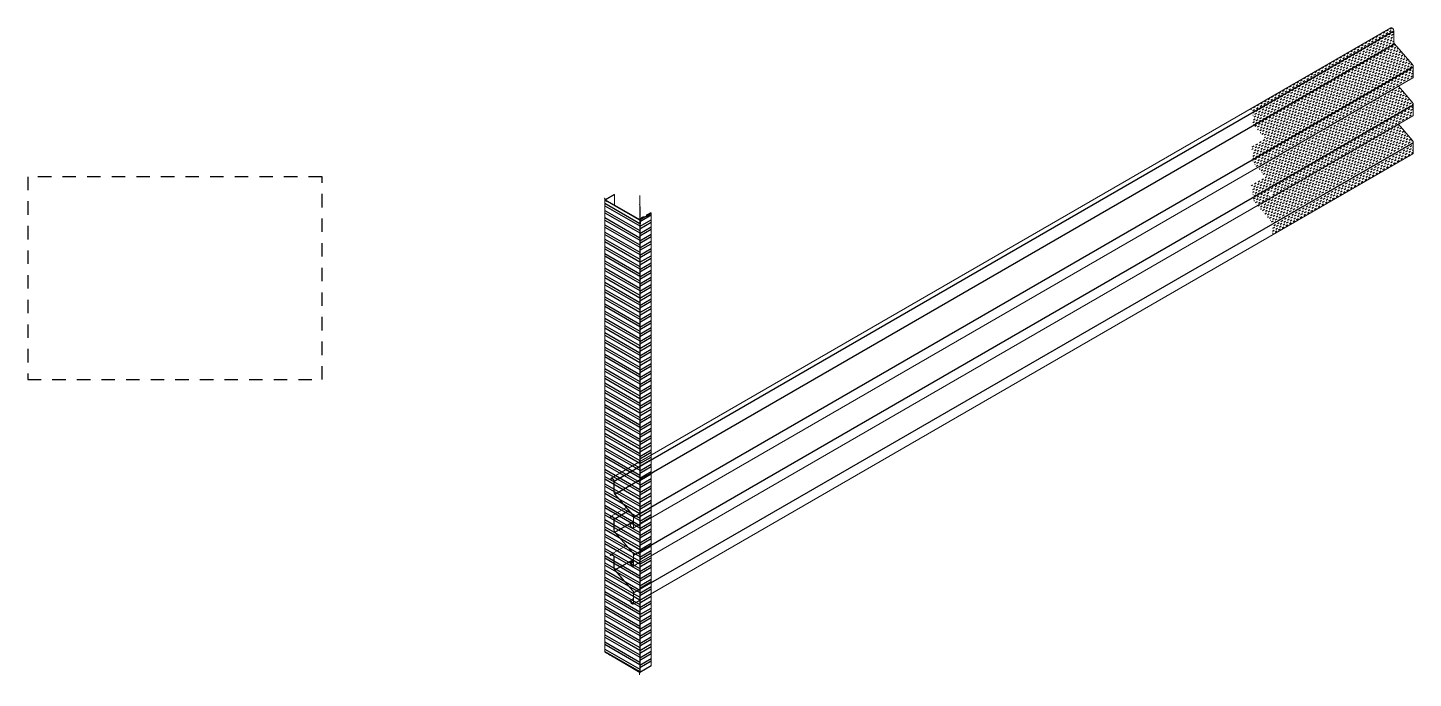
# Model space of a CAD drawing. Header units: millimetres. Extents: x -244126 to 368105, y -173968 to 259060.
# Drawn here: x -76183 to -55317, y 51976 to 61770 of the extents above; entities that cross this region are included whole.
import ezdxf

# ---------------------------------------------------------------- set-up
doc = ezdxf.new("R2010")
doc.units = ezdxf.units.MM
doc.header["$MEASUREMENT"] = 0
doc.linetypes.add('TA_HL_057.00000', pattern=[370.5, 202.35, -168.15])
doc.layers.add('000 - H A T C H', color=8, linetype='Continuous')
doc.layers.add('A03_SUN LOUVER', color=7, linetype='Continuous')
pattern_1 = [(30, (961.9492, 555.3817), (1.14383, 4.26883), [3.125, -3.125])]

# ---------------------------------------------------------------- blocks, each defined once
blk = doc.blocks.new('*U4216')
at = {"layer": '000 - H A T C H'}
h = blk.add_hatch(dxfattribs=at)
h.set_pattern_fill('ANSI32', color=8, scale=25, angle=285)
h.set_pattern_definition([(330, (-171.779, 599.771), (4.6875, 8.11899), []), (330, (-170.635, 595.502), (4.6875, 8.11899), [])])
edge = h.paths.add_edge_path()
edge.add_spline(control_points=[(-16.1, 589.8), (-16.1, -50.5), (-16.1, -91), (-16.5, -91), (-16.8, -90.8), (-42.7, -75.8), (-68.6, -60.9), (-68.6, -20.2), (-68.6, 620.2), (-68.6, 619.9), (-68.3, 619.7), (-42.6, 604.9), (-16.8, 590), (-16.5, 589.8), (-16.1, 589.8)], knot_values=[0, 0, 0, 1, 1, 1.785398, 1.785398, 2.785398, 2.785398, 3.785398, 3.785398, 4.570796, 4.570796, 5.570796, 5.570796, 6.356194, 6.356194, 6.356194], weights=[1, 1, 1, 0.92388, 1, 1, 1, 1, 1, 0.92388, 1, 1, 1, 0.92388, 1], degree=2, periodic=0)
h = blk.add_hatch(dxfattribs=at)
h.set_pattern_fill('ANSI32', color=8, scale=25, angle=345)
h.set_pattern_definition([(30, (-294.92, 599.771), (-4.6875, 8.11899), []), (30, (-290.651, 598.627), (-4.6875, 8.11899), [])])
edge = h.paths.add_edge_path()
edge.add_spline(control_points=[(1.2, 599.8), (1.2, -40.5), (1.2, -81), (1.2, -81.3), (0.8, -81.5), (-7.2, -86.2), (-15.3, -90.8), (-15.6, -91), (-16.1, -91), (-16.1, -50.5), (-16.1, 589.8), (-15.6, 589.8), (-15.3, 590), (-7.2, 594.7), (0.8, 599.3), (1.2, 599.5), (1.2, 599.8)], knot_values=[0, 0, 0, 1, 1, 1.785398, 1.785398, 2.785398, 2.785398, 3.570796, 3.570796, 4.570796, 4.570796, 5.356194, 5.356194, 6.356194, 6.356194, 7.141593, 7.141593, 7.141593], weights=[1, 1, 1, 0.92388, 1, 1, 1, 0.92388, 1, 1, 1, 0.92388, 1, 1, 1, 0.92388, 1], degree=2, periodic=0)
at = {"color": 0, "linetype": 'Continuous', "lineweight": 0, "extrusion": (-5.55112e-17, 0.816497, 0.57735)}
for p, q in [((-54.9, 628.3), (-68.3, 620.6)), ((-67.7, 620.3), (-54.3, 628)), ((-54.3, 628), (-54.9, 628.3)), ((-54.3, 612.4), (-54.3, 628)), ((-68.6, -60.6), (-68.6, 620.2)), ((-68.3, 619.7), (-16.8, 590)), ((-16.2, 590.4), (-67.7, 620.1)), ((0.2, 599.7), (-15.9, 590.4)), ((-15.3, 590), (0.8, 599.3)), ((-0.8, 600.2), (-5.7, 597.4)), ((-5.7, 597.4), (-5, 597.1)), ((-5.7, 596.3), (-5.7, 597.4)), ((-5, 597.1), (-0.2, 599.9)), ((-5, 596.7), (-5, 597.1)), ((1.2, -81), (1.2, 599.8)), ((-68.3, -61.1), (-16.8, -90.8)), ((-15.3, -90.8), (0.8, -81.5))]:
    blk.add_line(p, q, dxfattribs=at)
blk.add_line((-16.1, 589.8), (-16.1, -91))
at = {"color": 0, "linetype": 'Continuous', "lineweight": 0}
for centre, major_axis, start_param, end_param in [((-67.5, 620.2), (-1.1, 0), -0.785398, 0.785398), ((-16.1, 590.5), (1.1, 0), -2.356194, -0.785398), ((0, 599.8), (1.15, 0), -0.785398, 2.356194), ((-67.5, -60.6), (-1.1, 0), 0, 0.785398), ((0, -81), (1.15, 0), -0.785398, 0), ((-16.1, -90.3), (1.1, 0), -2.356194, -0.785398)]:
    blk.add_ellipse(centre, major_axis=major_axis, ratio=0.57735, start_param=start_param, end_param=end_param, dxfattribs=at)
at = {"color": 0, "linetype": 'Continuous', "lineweight": 0, "extrusion": (1.26472e-16, 2.77556e-16, -1)}
blk.add_ellipse((-67.5, 620.2), major_axis=(-0.2, 0), ratio=0.57735, start_param=-0.785398, end_param=0.785398, dxfattribs=at)
at = {"color": 0, "linetype": 'Continuous', "lineweight": 0, "extrusion": (-5.92991e-17, 2.22045e-16, -1)}
blk.add_ellipse((-16.1, 590.5), major_axis=(-0.2, 0), ratio=0.57735, start_param=-2.356194, end_param=-0.785398, dxfattribs=at)
at = {"color": 0, "linetype": 'Continuous', "lineweight": 0, "extrusion": (-4.32744e-17, 1.11022e-16, -1)}
blk.add_ellipse((0, 599.8), major_axis=(0.25, 0), ratio=0.57735, start_param=-2.356194, end_param=0.785398, dxfattribs=at)
at = {"color": 0, "linetype": 'Continuous', "lineweight": 0}
for points, weights, knots in [([(1.2, 599.8), (1.2, -40.5), (1.2, -81), (1.2, -81.3), (0.8, -81.5), (-7.2, -86.2), (-15.3, -90.8), (-15.6, -91), (-16.1, -91), (-16.1, -50.5), (-16.1, 589.8), (-15.6, 589.8), (-15.3, 590), (-7.2, 594.7), (0.8, 599.3), (1.2, 599.5), (1.2, 599.8)], [1, 1, 1, 0.923879532511, 1, 1, 1, 0.923879532511, 1, 1, 1, 0.923879532511, 1, 1, 1, 0.923879532511, 1], [0, 0, 0, 1, 1, 1.785398, 1.785398, 2.785398, 2.785398, 3.570796, 3.570796, 4.570796, 4.570796, 5.356194, 5.356194, 6.356194, 6.356194, 7.141593, 7.141593, 7.141593]), ([(-16.1, 589.8), (-16.1, -50.5), (-16.1, -91), (-16.5, -91), (-16.8, -90.8), (-42.7, -75.8), (-68.6, -60.9), (-68.6, -20.2), (-68.6, 620.2), (-68.6, 619.9), (-68.3, 619.7), (-42.6, 604.9), (-16.8, 590), (-16.5, 589.8), (-16.1, 589.8)], [1, 1, 1, 0.923879532512, 1, 1, 1, 1, 1, 0.923879532512, 1, 1, 1, 0.923879532512, 1], [0, 0, 0, 1, 1, 1.785398, 1.785398, 2.785398, 2.785398, 3.785398, 3.785398, 4.570796, 4.570796, 5.570796, 5.570796, 6.356194, 6.356194, 6.356194])]:
    blk.add_rational_spline(points, weights, degree=2, knots=knots, dxfattribs=at)
blk = doc.blocks.new('*U4217')
at = {"layer": '000 - H A T C H'}
h = blk.add_hatch(dxfattribs=at)
h.set_pattern_fill('DASH', color=8, scale=25, angle=30)
h.set_pattern_definition(pattern_1)
edge = h.paths.add_edge_path()
edge.add_ellipse((965, 554.3), major_axis=(-1.7, 2.94), ratio=0.57735, start_angle=-134.7688, end_angle=0, ccw=False)
edge.add_line((967.4, 552.9), (1179.5, 675.4))
edge.add_ellipse((1177.1, 676.8), major_axis=(-1.7, 2.94), ratio=0.57735, start_angle=225.2312, end_angle=360)
edge.add_line((1175.4, 679.7), (963.5, 557.4))
edge = h.paths.add_edge_path()
edge.add_ellipse((965, 554.3), major_axis=(-1.7, 2.94), ratio=0.57735, start_angle=-135.2312, end_angle=-134.7688, ccw=False)
edge.add_line((967.4, 552.9), (967.4, 536.7))
edge.add_ellipse((969.8, 535.4), major_axis=(-1.7, 2.94), ratio=0.57735, start_angle=405, end_angle=469.3295)
edge.add_line((968.7, 533.5), (1180.9, 655.9))
edge.add_ellipse((1181.9, 657.8), major_axis=(1.7, -2.94), ratio=0.57735, start_angle=-135, end_angle=-70.6705, ccw=False)
edge.add_line((1179.5, 659.2), (1179.5, 675.4))
edge.add_line((1179.5, 675.4), (967.4, 552.9))
edge = h.paths.add_edge_path()
edge.add_ellipse((994, 500.5), major_axis=(-2, 3.46), ratio=0.57735, start_angle=-135, end_angle=-70.6705, ccw=False)
edge.add_line((996.9, 498.9), (1209, 621.3))
edge.add_ellipse((1206.2, 623), major_axis=(2, -3.46), ratio=0.57735, start_angle=405, end_angle=469.3295)
edge.add_line((1207.4, 625.2), (1180.9, 655.9))
edge.add_line((1180.9, 655.9), (968.7, 533.5))
edge.add_line((968.7, 533.5), (995.3, 502.7))
h = blk.add_hatch(dxfattribs=at)
h.set_pattern_fill('DASH', color=8, scale=25, angle=30)
h.set_pattern_definition(pattern_1)
edge = h.paths.add_edge_path()
edge.add_line((989.7, 508.6), (985.8, 513.1))
edge.add_line((985.8, 513.1), (963.5, 500.2))
edge.add_ellipse((965, 497.1), major_axis=(-1.7, 2.94), ratio=0.57735, start_angle=-135.2312, end_angle=0, ccw=False)
edge.add_line((967.4, 495.7), (989.7, 508.6))
edge = h.paths.add_edge_path()
edge.add_line((967.4, 495.7), (967.4, 479.6))
edge.add_ellipse((969.8, 478.2), major_axis=(-1.7, 2.94), ratio=0.57735, start_angle=405, end_angle=469.3295)
edge.add_line((968.7, 476.3), (996.4, 492.3))
edge.add_line((996.4, 492.3), (996.4, 499.1))
edge.add_ellipse((994, 500.5), major_axis=(1.7, -2.94), ratio=0.57735, start_angle=405, end_angle=469.3295)
edge.add_line((995.1, 502.4), (989.7, 508.6))
edge.add_line((989.7, 508.6), (967.4, 495.7))
edge = h.paths.add_edge_path()
edge.add_line((996.9, 498.9), (996.9, 483.8))
edge.add_ellipse((994.5, 485.2), major_axis=(1.7, -2.94), ratio=0.57735, start_angle=0, end_angle=44.7725, ccw=False)
edge.add_line((996.3, 482.3), (1208.3, 604.7))
edge.add_ellipse((1206.6, 607.6), major_axis=(1.7, -2.94), ratio=0.57735, start_angle=360, end_angle=404.7725)
edge.add_line((1209, 606.2), (1209, 621.3))
edge.add_line((1209, 621.3), (996.9, 498.9))
edge = h.paths.add_edge_path(flags=17)
edge.add_line((991.6, 487.6), (992.8, 484.8))
edge.add_ellipse((994.5, 485.2), major_axis=(1.4, -2.42), ratio=0.57735, start_angle=259.4412, end_angle=404.7779)
edge.add_line((996.4, 484), (996.4, 490.4))
edge.add_line((996.4, 490.4), (991.6, 487.6))
edge = h.paths.add_edge_path()
edge.add_ellipse((994.5, 428), major_axis=(1.7, -2.94), ratio=0.57735, start_angle=-100.5587, end_angle=0, ccw=False)
edge.add_line((992.5, 427.6), (991.2, 430.4))
edge.add_line((991.2, 430.4), (996.4, 433.4))
edge.add_line((996.4, 433.4), (996.4, 435.2))
edge.add_line((996.4, 435.2), (968.7, 419.2))
edge.add_line((968.7, 419.2), (995.3, 388.4))
edge.add_ellipse((994, 386.2), major_axis=(-2, 3.46), ratio=0.57735, start_angle=-135, end_angle=-70.6705, ccw=False)
edge.add_line((996.9, 384.6), (1209, 507))
edge.add_ellipse((1206.2, 508.7), major_axis=(2, -3.46), ratio=0.57735, start_angle=405, end_angle=469.3295)
edge.add_line((1207.4, 510.9), (1186.6, 535))
edge.add_line((1186.6, 535), (996, 424.9))
edge = h.paths.add_edge_path()
edge.add_ellipse((969.8, 421.1), major_axis=(-1.7, 2.94), ratio=0.57735, start_angle=405, end_angle=469.3295)
edge.add_line((968.7, 419.2), (996.4, 435.2))
edge.add_line((996.4, 435.2), (996.4, 442))
edge.add_ellipse((994, 443.3), major_axis=(1.7, -2.94), ratio=0.57735, start_angle=405, end_angle=469.3295)
edge.add_line((995.1, 445.2), (985.8, 456))
edge.add_line((985.8, 456), (963.5, 443))
edge.add_ellipse((965, 440), major_axis=(-1.7, 2.94), ratio=0.57735, start_angle=-135.2312, end_angle=0, ccw=False)
edge.add_line((967.4, 438.6), (967.4, 422.4))
edge = h.paths.add_edge_path()
edge.add_ellipse((1206.2, 565.8), major_axis=(2, -3.46), ratio=0.57735, start_angle=405, end_angle=469.3295)
edge.add_line((1207.4, 568.1), (1186.6, 592.2))
edge.add_line((1186.6, 592.2), (996, 482.1))
edge.add_ellipse((994.5, 485.2), major_axis=(1.7, -2.94), ratio=0.57735, start_angle=-100.5587, end_angle=0, ccw=False)
edge.add_line((992.5, 484.7), (991.2, 487.6))
edge.add_line((991.2, 487.6), (996.4, 490.6))
edge.add_line((996.4, 490.6), (996.4, 492.3))
edge.add_line((996.4, 492.3), (968.7, 476.3))
edge.add_line((968.7, 476.3), (995.3, 445.6))
edge.add_ellipse((994, 443.3), major_axis=(-2, 3.46), ratio=0.57735, start_angle=-135, end_angle=-70.6705, ccw=False)
edge.add_line((996.9, 441.7), (1209, 564.2))
edge = h.paths.add_edge_path()
edge.add_ellipse((1206.6, 550.5), major_axis=(1.7, -2.94), ratio=0.57735, start_angle=360, end_angle=404.7725)
edge.add_line((1209, 549.1), (1209, 564.2))
edge.add_line((1209, 564.2), (996.9, 441.7))
edge.add_line((996.9, 441.7), (996.9, 426.6))
edge.add_ellipse((994.5, 428), major_axis=(1.7, -2.94), ratio=0.57735, start_angle=0, end_angle=44.7725, ccw=False)
edge.add_line((996.3, 425.2), (1208.3, 547.5))
edge = h.paths.add_edge_path()
edge.add_ellipse((1206.6, 493.3), major_axis=(1.7, -2.94), ratio=0.57735, start_angle=360, end_angle=404.7725)
edge.add_line((1209, 491.9), (1209, 507))
edge.add_line((1209, 507), (996.9, 384.6))
edge.add_line((996.9, 384.6), (996.9, 369.5))
edge.add_ellipse((994.5, 370.9), major_axis=(1.7, -2.94), ratio=0.57735, start_angle=0, end_angle=44.7725, ccw=False)
edge.add_line((996.3, 368), (1208.3, 490.4))
h = blk.add_hatch(dxfattribs=at)
h.set_pattern_fill('DASH', color=8, scale=25, angle=30)
edge = h.paths.add_edge_path()
edge.add_line((29.6, -124.9), (30.9, -127.7))
edge.add_ellipse((32.5, -127.4), major_axis=(1.4, -2.42), ratio=0.57735, start_angle=259.4412, end_angle=404.7779)
edge.add_line((34.5, -128.5), (34.5, -122.1))
edge.add_line((34.5, -122.1), (29.6, -124.9))
edge = h.paths.add_edge_path()
edge.add_line((34.5, -179.2), (29.6, -182.1))
edge.add_line((29.6, -182.1), (30.9, -184.9))
edge.add_ellipse((32.5, -184.5), major_axis=(1.4, -2.42), ratio=0.57735, start_angle=259.4412, end_angle=404.7779)
edge.add_line((34.5, -185.7), (34.5, -179.2))
at = {"layer": 'A03_SUN LOUVER', "color": 0, "linetype": 'Continuous', "lineweight": 0, "extrusion": (-4.996e-16, 0.816497, 0.57735)}
for p, q in [((1175.4, 679.7), (1.3, 1.9)), ((1179.5, 675.4), (1179.5, 659.2)), ((1180.9, 655.9), (1207.4, 625.2)), ((1209, 621.3), (1209, 606.2)), ((1208.3, 604.7), (34.2, -73.2)), ((1186.6, 592.2), (1207.4, 568.1)), ((1209, 564.2), (1209, 549.1)), ((1208.3, 547.5), (34.2, -130.3)), ((1186.6, 535), (1207.4, 510.9)), ((1209, 507), (1209, 491.9)), ((1208.3, 490.4), (34.2, -187.5)), ((1.2, 1.7), (-0.3, 0.5)), ((-0.3, 0.5), (0, 0)), ((0, 0), (2.5, 1.4)), ((0, 0), (1.5, 1.2)), ((5, -2.2), (5, -18.4)), ((5.4, -18.6), (5.4, -2.5)), ((6.6, -22.3), (33.1, -53)), ((33.3, -52.6), (6.8, -21.9)), ((1.2, -55.4), (-0.3, -56.7)), ((-0.3, -56.7), (0, -57.2)), ((0, -57.2), (2.5, -55.7)), ((0, -57.2), (1.5, -55.9)), ((23.9, -42.3), (1.3, -55.3)), ((5, -59.4), (5, -75.5)), ((5.4, -75.8), (5.4, -59.6)), ((34.5, -56.3), (34.5, -71.4)), ((34.9, -71.6), (34.9, -56.5)), ((6.6, -79.4), (33.1, -110.1)), ((33.3, -109.8), (6.8, -79.1)), ((29.3, -67.8), (34.5, -64.8)), ((29.6, -67.7), (29.3, -67.8)), ((29.3, -67.8), (30.5, -70.6)), ((29.6, -67.7), (34.5, -64.9)), ((30.9, -70.6), (29.6, -67.7)), ((23.9, -99.4), (1.3, -112.5)), ((1.2, -112.6), (-0.3, -113.8)), ((-0.3, -113.8), (0, -114.3)), ((0, -114.3), (2.5, -112.9)), ((0, -114.3), (1.5, -113.1)), ((5, -116.6), (5, -132.7)), ((5.4, -132.9), (5.4, -116.8)), ((29.3, -125), (34.5, -122)), ((29.6, -124.9), (29.3, -125)), ((29.3, -125), (30.5, -127.8)), ((29.6, -124.9), (34.5, -122.1)), ((30.9, -127.7), (29.6, -124.9)), ((34.5, -113.4), (34.5, -128.5)), ((34.9, -128.8), (34.9, -113.7)), ((6.6, -136.6), (33.1, -167.3)), ((33.3, -167), (6.8, -136.2)), ((29.3, -182.1), (34.5, -179.1)), ((29.6, -182.1), (29.3, -182.1)), ((29.3, -182.1), (30.5, -185)), ((29.6, -182.1), (34.5, -179.2)), ((30.9, -184.9), (29.6, -182.1)), ((34.5, -170.6), (34.5, -185.7)), ((34.9, -185.9), (34.9, -170.8))]:
    blk.add_line(p, q, dxfattribs=at)
at = {"layer": 'A03_SUN LOUVER', "color": 0}
for p, q in [((5.4, -2.5), (1179.5, 675.4)), ((6.8, -21.9), (1180.9, 655.9)), ((34.9, -56.5), (1209, 621.3)), ((34.9, -113.7), (1209, 564.2)), ((34.9, -170.8), (1209, 507)), ((5.4, -59.6), (27.8, -46.8)), ((6.8, -79.1), (34.5, -63.1)), ((6.8, -136.2), (34.5, -120.2))]:
    blk.add_line(p, q, dxfattribs=at)
at = {"layer": 'A03_SUN LOUVER', "color": 0, "linetype": 'Continuous', "lineweight": 0, "extrusion": (-1.79415e-16, 8.87111e-17, -1)}
blk.add_ellipse((1177.1, 676.8), major_axis=(-1.7, 2.94), ratio=0.57735, start_param=0, end_param=2.360229, dxfattribs=at)
at = {"layer": 'A03_SUN LOUVER', "color": 0, "linetype": 'Continuous', "lineweight": 0}
for centre, major_axis, start_param, end_param in [((1181.9, 657.8), (1.7, -2.94), -2.356194, -1.233433), ((3, -1.1), (-1.7, 2.94), -2.360229, 0.100833), ((7.8, -20), (2, -3.46), -2.356194, -1.233433), ((3, -58.2), (-1.7, 2.94), -2.360229, 0.100833), ((32.1, -54.9), (-2, 3.46), -2.356194, -1.233433), ((7.8, -77.2), (2, -3.46), -2.356194, -1.233433), ((32.5, -70.2), (1.7, -2.94), -1.755081, 0.781428), ((3, -115.4), (-1.7, 2.94), -2.360229, 0.100833), ((32.1, -112), (-2, 3.46), -2.356194, -1.233433), ((7.8, -134.3), (2, -3.46), -2.356194, -1.233433), ((32.5, -127.4), (1.7, -2.94), -1.755081, 0.781428), ((32.5, -184.5), (1.7, -2.94), -1.755081, 0.781428), ((32.1, -169.2), (-2, 3.46), -2.356194, -1.233433)]:
    blk.add_ellipse(centre, major_axis=major_axis, ratio=0.57735, start_param=start_param, end_param=end_param, dxfattribs=at)
at = {"layer": 'A03_SUN LOUVER', "color": 0, "linetype": 'Continuous', "lineweight": 0, "extrusion": (-2.47807e-16, -1.48742e-17, -1)}
for centre in [(1206.2, 623), (1206.2, 565.8), (1206.2, 508.7)]:
    blk.add_ellipse(centre, major_axis=(2, -3.46), ratio=0.57735, start_param=-1.90816, end_param=-0.785398, dxfattribs=at)
at = {"layer": 'A03_SUN LOUVER', "color": 0, "linetype": 'Continuous', "lineweight": 0, "extrusion": (-1.07304e-16, 1.30344e-16, -1)}
blk.add_ellipse((1206.6, 607.6), major_axis=(1.7, -2.94), ratio=0.57735, start_param=-0.781428, end_param=0, dxfattribs=at)
at = {"layer": 'A03_SUN LOUVER', "color": 0, "linetype": 'Continuous', "lineweight": 0, "extrusion": (-2.51526e-16, 4.70777e-17, -1)}
for centre in [(1206.6, 550.5), (1206.6, 493.3)]:
    blk.add_ellipse(centre, major_axis=(1.7, -2.94), ratio=0.57735, start_param=-0.781428, end_param=0, dxfattribs=at)
at = {"layer": 'A03_SUN LOUVER', "color": 0, "linetype": 'Continuous', "lineweight": 0, "extrusion": (-1.59096e-16, 1.64541e-16, -1)}
for centre in [(3, -1.1), (3, -58.2), (3, -115.4)]:
    blk.add_ellipse(centre, major_axis=(-1.4, 2.42), ratio=0.57735, start_param=-0.100833, end_param=2.360641, dxfattribs=at)
at = {"layer": 'A03_SUN LOUVER', "color": 0, "linetype": 'Continuous', "lineweight": 0, "extrusion": (-7.95482e-17, 8.22703e-17, -1)}
for centre in [(7.8, -20), (7.8, -77.2), (7.8, -134.3)]:
    blk.add_ellipse(centre, major_axis=(-1.7, 2.94), ratio=0.57735, start_param=-1.90816, end_param=-0.785398, dxfattribs=at)
at = {"layer": 'A03_SUN LOUVER', "color": 0, "linetype": 'Continuous', "lineweight": 0, "extrusion": (-7.43708e-18, 1.23904e-16, -1)}
for centre in [(32.1, -54.9), (32.1, -112), (32.1, -169.2)]:
    blk.add_ellipse(centre, major_axis=(1.7, -2.94), ratio=0.57735, start_param=-1.90816, end_param=-0.785398, dxfattribs=at)
at = {"layer": 'A03_SUN LOUVER', "color": 0, "linetype": 'Continuous', "lineweight": 0, "extrusion": (1.40504e-16, 1.45219e-16, -1)}
for centre in [(32.5, -70.2), (32.5, -127.4), (32.5, -184.5)]:
    blk.add_ellipse(centre, major_axis=(1.4, -2.42), ratio=0.57735, start_param=-0.781522, end_param=1.755082, dxfattribs=at)
blk = doc.blocks.new('A$Cba6aa0a8')
at = {"color": 3, "linetype": 'ByBlock'}
blk.add_lwpolyline([(-2358, -1593), (2074, -1593), (2074, 1462), (-2358, 1462)], close=True, dxfattribs=at)

msp = doc.modelspace()

# ---------------------------------------------------------------- block references
at = {"color": 1, "xscale": 10, "yscale": 10, "zscale": 10}
msp.add_blockref('*U4217', (-67407.12813, 54968.54232), dxfattribs=at)
at = {"color": 3, "linetype": 'TA_HL_057.00000'}
msp.add_blockref('A$Cba6aa0a8', (-73825.16559, 58065.14418), dxfattribs=at)
at = {"color": 3, "xscale": 10, "yscale": 10, "zscale": 10}
msp.add_blockref('*U4216', (-66805.22563, 52978.14115), dxfattribs=at)

doc.saveas('drawing.dxf')
